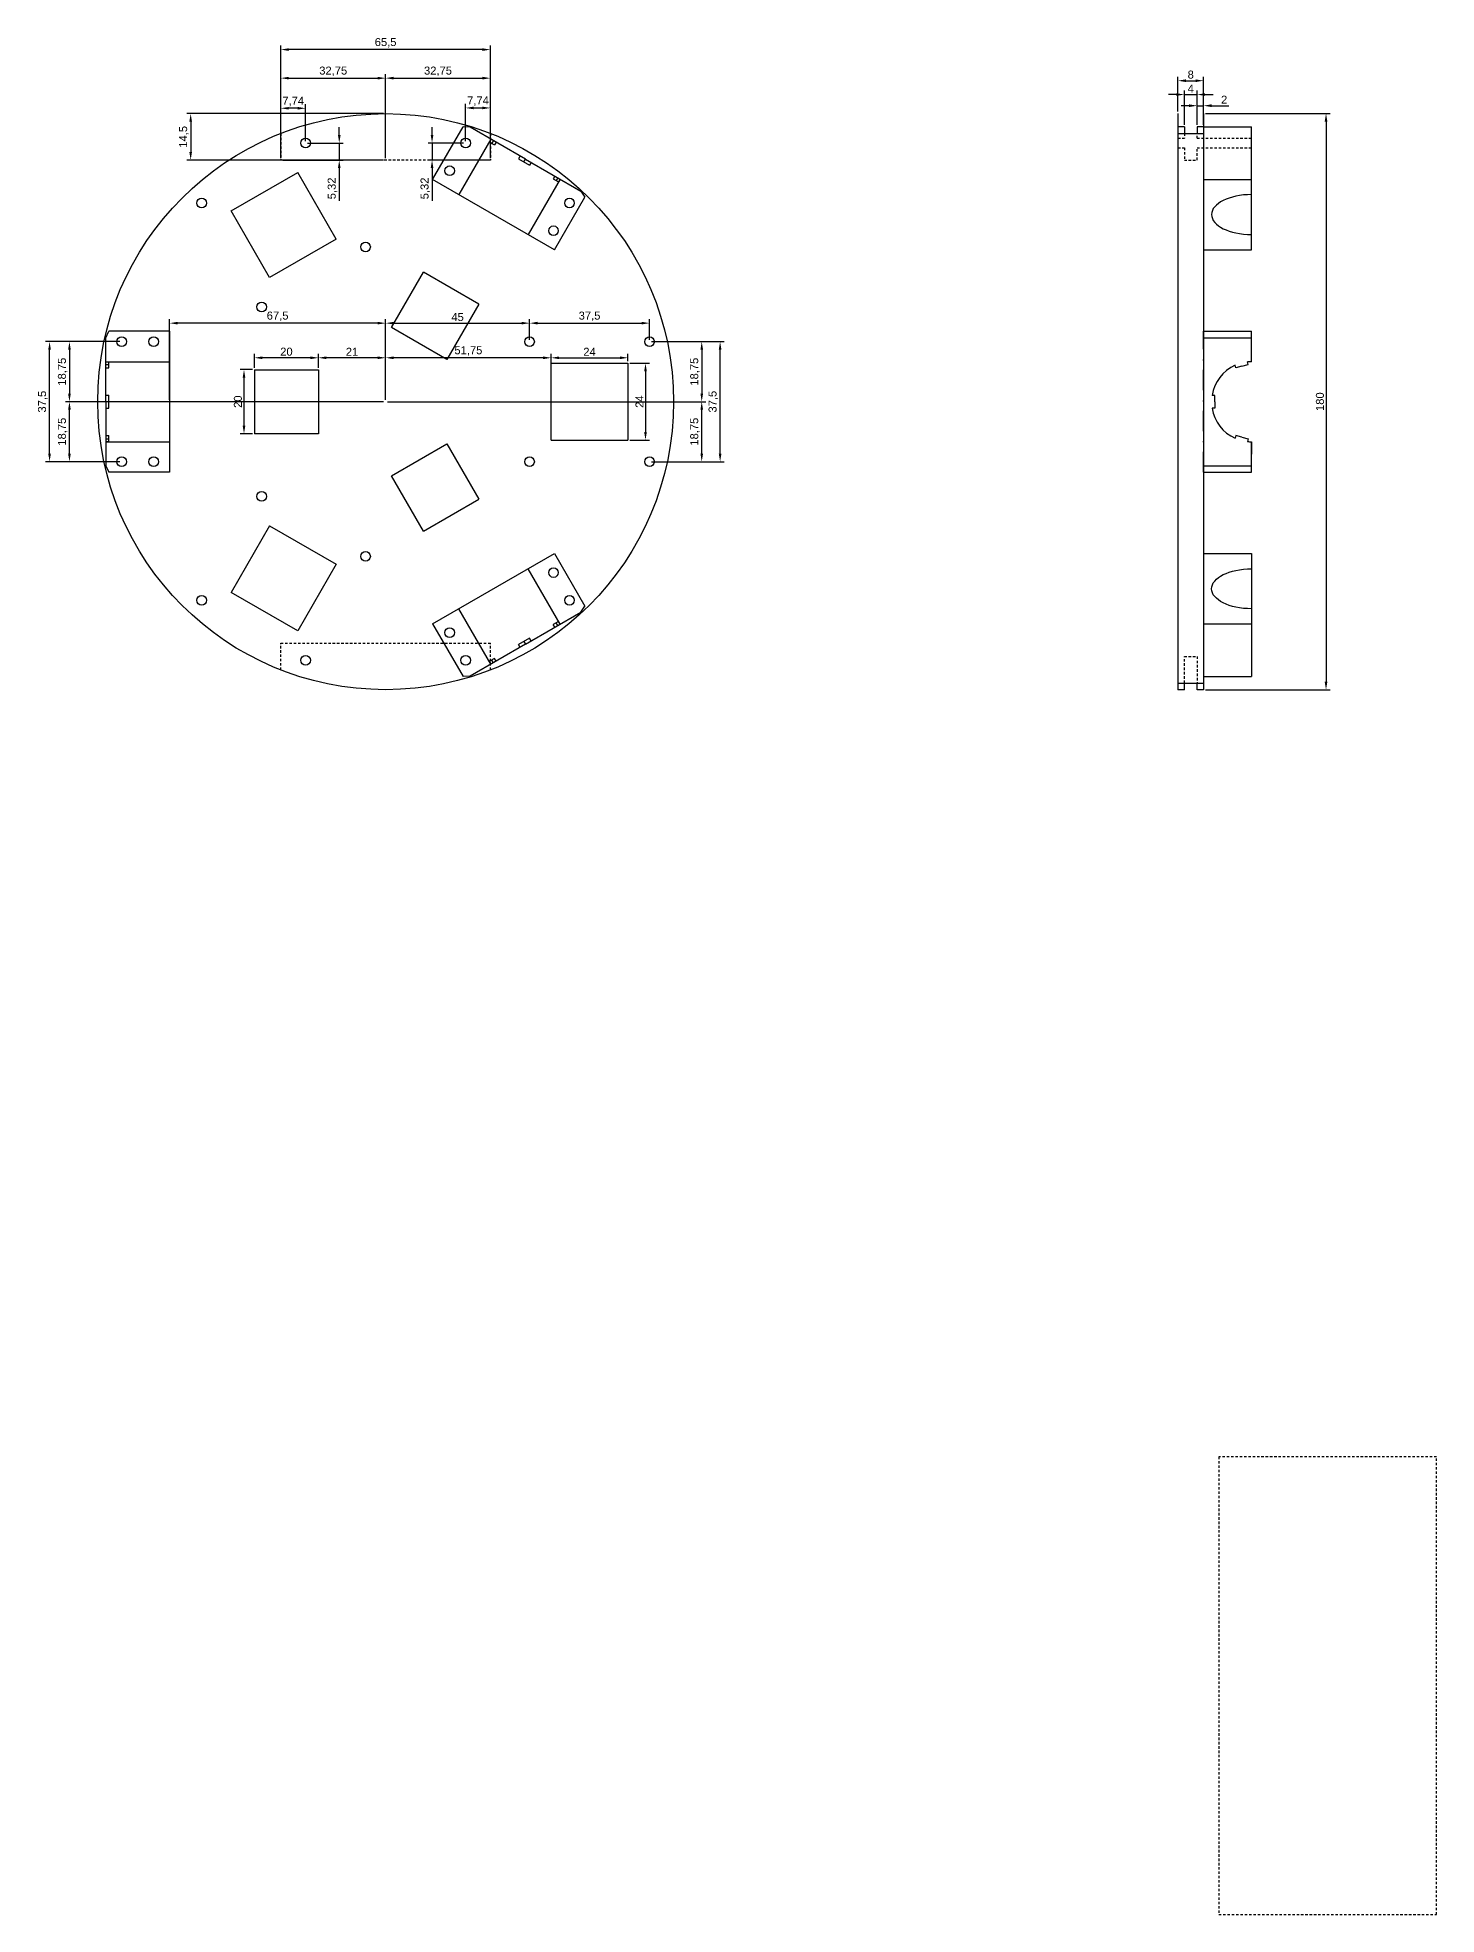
# Model space of a CAD drawing. Header units: millimetres. Extents: x 1786 to 3204, y 1791 to 2744.
# Drawn here: x 2767 to 3204, y 1791 to 2378 of the extents above; entities that cross this region are included whole.
import ezdxf

# ---------------------------------------------------------------- set-up
doc = ezdxf.new("R2010")
doc.units = ezdxf.units.MM
doc.linetypes.add('DASHDOT2', pattern=[12.7, 6.35, -3.175, 0, -3.175])
doc.linetypes.add('JIS_02_0.7', pattern=[1.35, 0.75, -0.6])
for name, color, linetype in [('corte', 140, 'JIS_02_0.7'), ('detalhe', 201, 'DASHDOT2'), ('dim', 51, 'Continuous')]:
    doc.layers.add(name, color=color, linetype=linetype)
doc.styles.get("Standard").update_dxf_attribs({"font": 'arial.ttf'})
doc.dimstyles.new('ISO-25', dxfattribs={"dimtxt": 2.5, "dimasz": 2.5, "dimexe": 1.25, "dimexo": 0.625, "dimtad": 1, "dimtxsty": 'Standard', "dimcen": 2.5, "dimadec": 0, "dimazin": 0, "dimtfac": 1, "dimtmove": 0, "dimatfit": 3, "dimfxl": 1, "dimarcsym": 0})

# ---------------------------------------------------------------- blocks, each defined once
blk = doc.blocks.new('*D16')
at = {"layer": 'Defpoints', "color": 0, "transparency": 16777216}
for p in [(3131.31, 2353.75), (3131.31, 2173.75), (3169.6, 2173.75)]:
    blk.add_point(p, dxfattribs=at)
at = {"layer": 'dim', "color": 0, "lineweight": -2, "transparency": 16777216}
for p, q in [((3131.94, 2353.75), (3170.85, 2353.75)), ((3169.6, 2351.25), (3169.6, 2176.25)), ((3131.94, 2173.75), (3170.85, 2173.75))]:
    blk.add_line(p, q, dxfattribs=at)
at = {"layer": 'dim', "color": 0, "transparency": 16777216}
for points in [[(3169.18, 2351.25), (3170.02, 2351.25), (3169.6, 2353.75)], [(3169.18, 2176.25), (3170.02, 2176.25), (3169.6, 2173.75)]]:
    blk.add_solid(points, dxfattribs=at)
at = {"layer": 'dim', "color": 0, "transparency": 16777216, "insert": (3167.7, 2263.75), "char_height": 2.5, "attachment_point": 5, "rotation": 90}
blk.add_mtext('180', dxfattribs=at)
blk = doc.blocks.new('*D17')
at = {"layer": 'Defpoints', "color": 0, "transparency": 16777216}
for p in [(3131.31, 2364.04), (3123.31, 2353.75), (3131.31, 2353.75)]:
    blk.add_point(p, dxfattribs=at)
at = {"layer": 'dim', "color": 0, "lineweight": -2, "transparency": 16777216}
for p, q in [((3123.31, 2354.37), (3123.31, 2365.29)), ((3125.81, 2364.04), (3128.81, 2364.04)), ((3131.31, 2354.37), (3131.31, 2365.29))]:
    blk.add_line(p, q, dxfattribs=at)
at = {"layer": 'dim', "color": 0, "transparency": 16777216}
for points in [[(3125.81, 2364.46), (3125.81, 2363.62), (3123.31, 2364.04)], [(3128.81, 2364.46), (3128.81, 2363.62), (3131.31, 2364.04)]]:
    blk.add_solid(points, dxfattribs=at)
at = {"layer": 'dim', "color": 0, "transparency": 16777216, "insert": (3127.31, 2365.94), "char_height": 2.5, "attachment_point": 5}
blk.add_mtext('8', dxfattribs=at)
blk = doc.blocks.new('*D35')
at = {"layer": 'Defpoints', "color": 0, "transparency": 16777216}
for p in [(2770.61, 2282.5), (2793.14, 2282.5), (2793.14, 2245)]:
    blk.add_point(p, dxfattribs=at)
at = {"layer": 'dim', "color": 0, "lineweight": -2, "transparency": 16777216}
for p, q in [((2792.52, 2282.5), (2769.36, 2282.5)), ((2770.61, 2247.5), (2770.61, 2280)), ((2792.52, 2245), (2769.36, 2245))]:
    blk.add_line(p, q, dxfattribs=at)
at = {"layer": 'dim', "color": 0, "transparency": 16777216}
for points in [[(2770.19, 2280), (2771.02, 2280), (2770.61, 2282.5)], [(2770.19, 2247.5), (2771.02, 2247.5), (2770.61, 2245)]]:
    blk.add_solid(points, dxfattribs=at)
at = {"layer": 'dim', "color": 0, "transparency": 16777216, "insert": (2768.48, 2263.75), "char_height": 2.5, "attachment_point": 5, "rotation": 90}
blk.add_mtext('37,5', dxfattribs=at)
blk = doc.blocks.new('*D36')
at = {"layer": 'Defpoints', "color": 0, "transparency": 16777216}
for p in [(2793.14, 2282.5), (2776.82, 2263.75), (2875.64, 2263.75)]:
    blk.add_point(p, dxfattribs=at)
at = {"layer": 'dim', "color": 0, "lineweight": -2, "transparency": 16777216}
for p, q in [((2792.52, 2282.5), (2775.57, 2282.5)), ((2776.82, 2280), (2776.82, 2266.25)), ((2875.02, 2263.75), (2775.57, 2263.75))]:
    blk.add_line(p, q, dxfattribs=at)
at = {"layer": 'dim', "color": 0, "transparency": 16777216}
for points in [[(2776.4, 2280), (2777.24, 2280), (2776.82, 2282.5)], [(2776.4, 2266.25), (2777.24, 2266.25), (2776.82, 2263.75)]]:
    blk.add_solid(points, dxfattribs=at)
at = {"layer": 'dim', "color": 0, "transparency": 16777216, "insert": (2774.69, 2273.12), "char_height": 2.5, "attachment_point": 5, "rotation": 90}
blk.add_mtext('18,75', dxfattribs=at)
blk = doc.blocks.new('*D37')
at = {"layer": 'Defpoints', "color": 0, "transparency": 16777216}
for p in [(2958.14, 2282.5), (2980.2, 2282.5), (2958.14, 2245)]:
    blk.add_point(p, dxfattribs=at)
at = {"layer": 'dim', "color": 0, "lineweight": -2, "transparency": 16777216}
for p, q in [((2958.77, 2282.5), (2981.45, 2282.5)), ((2980.2, 2247.5), (2980.2, 2280)), ((2958.77, 2245), (2981.45, 2245))]:
    blk.add_line(p, q, dxfattribs=at)
at = {"layer": 'dim', "color": 0, "transparency": 16777216}
for points in [[(2979.78, 2280), (2980.61, 2280), (2980.2, 2282.5)], [(2979.78, 2247.5), (2980.61, 2247.5), (2980.2, 2245)]]:
    blk.add_solid(points, dxfattribs=at)
at = {"layer": 'dim', "color": 0, "transparency": 16777216, "insert": (2978.07, 2263.75), "char_height": 2.5, "attachment_point": 5, "rotation": 90}
blk.add_mtext('37,5', dxfattribs=at)
blk = doc.blocks.new('*D38')
at = {"layer": 'Defpoints', "color": 0, "transparency": 16777216}
for p in [(2958.14, 2282.5), (2875.64, 2263.75), (2974.46, 2263.75)]:
    blk.add_point(p, dxfattribs=at)
at = {"layer": 'dim', "color": 0, "lineweight": -2, "transparency": 16777216}
for p, q in [((2958.77, 2282.5), (2975.71, 2282.5)), ((2974.46, 2280), (2974.46, 2266.25)), ((2876.27, 2263.75), (2975.71, 2263.75))]:
    blk.add_line(p, q, dxfattribs=at)
at = {"layer": 'dim', "color": 0, "transparency": 16777216}
for points in [[(2974.05, 2280), (2974.88, 2280), (2974.46, 2282.5)], [(2974.05, 2266.25), (2974.88, 2266.25), (2974.46, 2263.75)]]:
    blk.add_solid(points, dxfattribs=at)
at = {"layer": 'dim', "color": 0, "transparency": 16777216, "insert": (2972.34, 2273.12), "char_height": 2.5, "attachment_point": 5, "rotation": 90}
blk.add_mtext('18,75', dxfattribs=at)
blk = doc.blocks.new('*D39')
at = {"layer": 'Defpoints', "color": 0, "transparency": 16777216}
for p in [(2875.64, 2263.75), (2974.46, 2263.75), (2958.14, 2245)]:
    blk.add_point(p, dxfattribs=at)
at = {"layer": 'dim', "color": 0, "lineweight": -2, "transparency": 16777216}
for p, q in [((2876.27, 2263.75), (2975.71, 2263.75)), ((2974.46, 2247.5), (2974.46, 2261.25)), ((2958.77, 2245), (2975.71, 2245))]:
    blk.add_line(p, q, dxfattribs=at)
at = {"layer": 'dim', "color": 0, "transparency": 16777216}
for points in [[(2974.05, 2261.25), (2974.88, 2261.25), (2974.46, 2263.75)], [(2974.05, 2247.5), (2974.88, 2247.5), (2974.46, 2245)]]:
    blk.add_solid(points, dxfattribs=at)
at = {"layer": 'dim', "color": 0, "transparency": 16777216, "insert": (2972.34, 2254.37), "char_height": 2.5, "attachment_point": 5, "rotation": 90}
blk.add_mtext('18,75', dxfattribs=at)
blk = doc.blocks.new('*D40')
at = {"layer": 'Defpoints', "color": 0, "transparency": 16777216}
for p in [(2776.82, 2263.75), (2875.64, 2263.75), (2793.14, 2245)]:
    blk.add_point(p, dxfattribs=at)
at = {"layer": 'dim', "color": 0, "lineweight": -2, "transparency": 16777216}
for p, q in [((2875.02, 2263.75), (2775.57, 2263.75)), ((2776.82, 2247.5), (2776.82, 2261.25)), ((2792.52, 2245), (2775.57, 2245))]:
    blk.add_line(p, q, dxfattribs=at)
at = {"layer": 'dim', "color": 0, "transparency": 16777216}
for points in [[(2776.4, 2261.25), (2777.24, 2261.25), (2776.82, 2263.75)], [(2776.4, 2247.5), (2777.24, 2247.5), (2776.82, 2245)]]:
    blk.add_solid(points, dxfattribs=at)
at = {"layer": 'dim', "color": 0, "transparency": 16777216, "insert": (2774.69, 2254.37), "char_height": 2.5, "attachment_point": 5, "rotation": 90}
blk.add_mtext('18,75', dxfattribs=at)
blk = doc.blocks.new('*D52')
at = {"layer": 'Defpoints', "color": 0, "transparency": 16777216}
for p in [(2958.14, 2288.28), (2920.64, 2282.5), (2958.14, 2282.5)]:
    blk.add_point(p, dxfattribs=at)
at = {"layer": 'dim', "color": 0, "lineweight": -2, "transparency": 16777216}
for p, q in [((2920.64, 2283.12), (2920.64, 2289.53)), ((2923.14, 2288.28), (2955.64, 2288.28)), ((2958.14, 2283.12), (2958.14, 2289.53))]:
    blk.add_line(p, q, dxfattribs=at)
at = {"layer": 'dim', "color": 0, "transparency": 16777216}
for points in [[(2923.14, 2288.7), (2923.14, 2287.87), (2920.64, 2288.28)], [(2955.64, 2288.7), (2955.64, 2287.87), (2958.14, 2288.28)]]:
    blk.add_solid(points, dxfattribs=at)
at = {"layer": 'dim', "color": 0, "transparency": 16777216, "insert": (2939.39, 2290.41), "char_height": 2.5, "attachment_point": 5}
blk.add_mtext('37,5', dxfattribs=at)
blk = doc.blocks.new('*D53')
at = {"layer": 'Defpoints', "color": 0, "transparency": 16777216}
for p in [(2854.64, 2277.46), (2854.64, 2273.75), (2875.64, 2263.75)]:
    blk.add_point(p, dxfattribs=at)
at = {"layer": 'dim', "color": 0, "lineweight": -2, "transparency": 16777216}
for p, q in [((2854.64, 2274.37), (2854.64, 2278.71)), ((2873.14, 2277.46), (2857.14, 2277.46)), ((2875.64, 2264.37), (2875.64, 2278.71))]:
    blk.add_line(p, q, dxfattribs=at)
at = {"layer": 'dim', "color": 0, "transparency": 16777216}
for points in [[(2857.14, 2277.88), (2857.14, 2277.04), (2854.64, 2277.46)], [(2873.14, 2277.88), (2873.14, 2277.04), (2875.64, 2277.46)]]:
    blk.add_solid(points, dxfattribs=at)
at = {"layer": 'dim', "color": 0, "transparency": 16777216, "insert": (2865.14, 2279.34), "char_height": 2.5, "attachment_point": 5}
blk.add_mtext('21', dxfattribs=at)
blk = doc.blocks.new('*D54')
at = {"layer": 'Defpoints', "color": 0, "transparency": 16777216}
for p in [(2920.64, 2288.28), (2920.64, 2282.5), (2875.64, 2263.75)]:
    blk.add_point(p, dxfattribs=at)
at = {"layer": 'dim', "color": 0, "lineweight": -2, "transparency": 16777216}
for p, q in [((2875.64, 2264.37), (2875.64, 2289.53)), ((2878.14, 2288.28), (2918.14, 2288.28)), ((2920.64, 2283.12), (2920.64, 2289.53))]:
    blk.add_line(p, q, dxfattribs=at)
at = {"layer": 'dim', "color": 0, "transparency": 16777216}
for points in [[(2878.14, 2288.7), (2878.14, 2287.87), (2875.64, 2288.28)], [(2918.14, 2288.7), (2918.14, 2287.87), (2920.64, 2288.28)]]:
    blk.add_solid(points, dxfattribs=at)
at = {"layer": 'dim', "color": 0, "transparency": 16777216, "insert": (2898.14, 2290.18), "char_height": 2.5, "attachment_point": 5}
blk.add_mtext('45', dxfattribs=at)
blk = doc.blocks.new('*D55')
at = {"layer": 'Defpoints', "color": 0, "transparency": 16777216}
for p in [(2875.64, 2277.46), (2875.64, 2263.75), (2927.39, 2263.75)]:
    blk.add_point(p, dxfattribs=at)
at = {"layer": 'dim', "color": 0, "lineweight": -2, "transparency": 16777216}
for p, q in [((2875.64, 2264.37), (2875.64, 2278.71)), ((2924.89, 2277.46), (2878.14, 2277.46)), ((2927.39, 2264.37), (2927.39, 2278.71))]:
    blk.add_line(p, q, dxfattribs=at)
at = {"layer": 'dim', "color": 0, "transparency": 16777216}
for points in [[(2878.14, 2277.88), (2878.14, 2277.04), (2875.64, 2277.46)], [(2924.89, 2277.88), (2924.89, 2277.04), (2927.39, 2277.46)]]:
    blk.add_solid(points, dxfattribs=at)
at = {"layer": 'dim', "color": 0, "transparency": 16777216, "insert": (2901.52, 2279.59), "char_height": 2.5, "attachment_point": 5}
blk.add_mtext('51,75', dxfattribs=at)
blk = doc.blocks.new('*D56')
at = {"layer": 'Defpoints', "color": 0, "transparency": 16777216}
for p in [(2834.64, 2277.46), (2834.64, 2273.75), (2854.64, 2273.75)]:
    blk.add_point(p, dxfattribs=at)
at = {"layer": 'dim', "color": 0, "lineweight": -2, "transparency": 16777216}
for p, q in [((2834.64, 2274.37), (2834.64, 2278.71)), ((2852.14, 2277.46), (2837.14, 2277.46)), ((2854.64, 2274.37), (2854.64, 2278.71))]:
    blk.add_line(p, q, dxfattribs=at)
at = {"layer": 'dim', "color": 0, "transparency": 16777216}
for points in [[(2837.14, 2277.88), (2837.14, 2277.04), (2834.64, 2277.46)], [(2852.14, 2277.88), (2852.14, 2277.04), (2854.64, 2277.46)]]:
    blk.add_solid(points, dxfattribs=at)
at = {"layer": 'dim', "color": 0, "transparency": 16777216, "insert": (2844.64, 2279.36), "char_height": 2.5, "attachment_point": 5}
blk.add_mtext('20', dxfattribs=at)
blk = doc.blocks.new('*D57')
at = {"layer": 'Defpoints', "color": 0, "transparency": 16777216}
for p in [(2808.14, 2288.28), (2808.14, 2263.75), (2875.64, 2263.75)]:
    blk.add_point(p, dxfattribs=at)
at = {"layer": 'dim', "color": 0, "lineweight": -2, "transparency": 16777216}
for p, q in [((2808.14, 2264.37), (2808.14, 2289.53)), ((2873.14, 2288.28), (2810.64, 2288.28)), ((2875.64, 2264.37), (2875.64, 2289.53))]:
    blk.add_line(p, q, dxfattribs=at)
at = {"layer": 'dim', "color": 0, "transparency": 16777216}
for points in [[(2810.64, 2288.7), (2810.64, 2287.87), (2808.14, 2288.28)], [(2873.14, 2288.7), (2873.14, 2287.87), (2875.64, 2288.28)]]:
    blk.add_solid(points, dxfattribs=at)
at = {"layer": 'dim', "color": 0, "transparency": 16777216, "insert": (2841.89, 2290.41), "char_height": 2.5, "attachment_point": 5}
blk.add_mtext('67,5', dxfattribs=at)
blk = doc.blocks.new('*D58')
at = {"layer": 'Defpoints', "color": 0, "transparency": 16777216}
for p in [(2831.38, 2273.75), (2834.64, 2273.75), (2834.64, 2253.75)]:
    blk.add_point(p, dxfattribs=at)
at = {"layer": 'dim', "color": 0, "lineweight": -2, "transparency": 16777216}
for p, q in [((2834.02, 2273.75), (2830.13, 2273.75)), ((2831.38, 2256.25), (2831.38, 2271.25)), ((2834.02, 2253.75), (2830.13, 2253.75))]:
    blk.add_line(p, q, dxfattribs=at)
at = {"layer": 'dim', "color": 0, "transparency": 16777216}
for points in [[(2830.97, 2271.25), (2831.8, 2271.25), (2831.38, 2273.75)], [(2830.97, 2256.25), (2831.8, 2256.25), (2831.38, 2253.75)]]:
    blk.add_solid(points, dxfattribs=at)
at = {"layer": 'dim', "color": 0, "transparency": 16777216, "insert": (2829.48, 2263.75), "char_height": 2.5, "attachment_point": 5, "rotation": 90}
blk.add_mtext('20', dxfattribs=at)
blk = doc.blocks.new('*D59')
at = {"layer": 'Defpoints', "color": 0, "transparency": 16777216}
for p in [(2951.39, 2275.75), (2951.39, 2251.75), (2956.88, 2251.75)]:
    blk.add_point(p, dxfattribs=at)
at = {"layer": 'dim', "color": 0, "lineweight": -2, "transparency": 16777216}
for p, q in [((2952.02, 2275.75), (2958.13, 2275.75)), ((2956.88, 2273.25), (2956.88, 2254.25)), ((2952.02, 2251.75), (2958.13, 2251.75))]:
    blk.add_line(p, q, dxfattribs=at)
at = {"layer": 'dim', "color": 0, "transparency": 16777216}
for points in [[(2956.46, 2273.25), (2957.3, 2273.25), (2956.88, 2275.75)], [(2956.46, 2254.25), (2957.3, 2254.25), (2956.88, 2251.75)]]:
    blk.add_solid(points, dxfattribs=at)
at = {"layer": 'dim', "color": 0, "transparency": 16777216, "insert": (2955, 2263.75), "char_height": 2.5, "attachment_point": 5, "rotation": 90}
blk.add_mtext('24', dxfattribs=at)
blk = doc.blocks.new('*D60')
at = {"layer": 'Defpoints', "color": 0, "transparency": 16777216}
for p in [(2927.39, 2275.75), (2951.39, 2277.46), (2951.39, 2275.75)]:
    blk.add_point(p, dxfattribs=at)
at = {"layer": 'dim', "color": 0, "lineweight": -2, "transparency": 16777216}
for p, q in [((2927.39, 2276.37), (2927.39, 2278.71)), ((2929.89, 2277.46), (2948.89, 2277.46)), ((2951.39, 2276.37), (2951.39, 2278.71))]:
    blk.add_line(p, q, dxfattribs=at)
at = {"layer": 'dim', "color": 0, "transparency": 16777216}
for points in [[(2929.89, 2277.88), (2929.89, 2277.04), (2927.39, 2277.46)], [(2948.89, 2277.88), (2948.89, 2277.04), (2951.39, 2277.46)]]:
    blk.add_solid(points, dxfattribs=at)
at = {"layer": 'dim', "color": 0, "transparency": 16777216, "insert": (2939.39, 2279.34), "char_height": 2.5, "attachment_point": 5}
blk.add_mtext('24', dxfattribs=at)
blk = doc.blocks.new('*D61')
at = {"layer": 'Defpoints', "color": 0, "transparency": 16777216}
for p in [(2842.89, 2355.43), (2842.89, 2347.58), (2850.63, 2344.57)]:
    blk.add_point(p, dxfattribs=at)
at = {"layer": 'dim', "color": 0, "lineweight": -2, "transparency": 16777216}
for p, q in [((2842.89, 2348.2), (2842.89, 2356.68)), ((2848.13, 2355.43), (2845.39, 2355.43)), ((2850.63, 2345.19), (2850.63, 2356.68))]:
    blk.add_line(p, q, dxfattribs=at)
at = {"layer": 'dim', "color": 0, "transparency": 16777216}
for points in [[(2845.39, 2355.84), (2845.39, 2355.01), (2842.89, 2355.43)], [(2848.13, 2355.84), (2848.13, 2355.01), (2850.63, 2355.43)]]:
    blk.add_solid(points, dxfattribs=at)
at = {"layer": 'dim', "color": 0, "transparency": 16777216, "insert": (2846.76, 2357.55), "char_height": 2.5, "attachment_point": 5}
blk.add_mtext('7,74', dxfattribs=at)
blk = doc.blocks.new('*D62')
at = {"layer": 'Defpoints', "color": 0, "transparency": 16777216}
for p in [(2908.39, 2355.53), (2908.39, 2347.58), (2900.65, 2344.57)]:
    blk.add_point(p, dxfattribs=at)
at = {"layer": 'dim', "color": 0, "lineweight": -2, "transparency": 16777216}
for p, q in [((2900.65, 2345.2), (2900.65, 2356.78)), ((2903.15, 2355.53), (2905.89, 2355.53)), ((2908.39, 2348.2), (2908.39, 2356.78))]:
    blk.add_line(p, q, dxfattribs=at)
at = {"layer": 'dim', "color": 0, "transparency": 16777216}
for points in [[(2903.15, 2355.95), (2903.15, 2355.11), (2900.65, 2355.53)], [(2905.89, 2355.95), (2905.89, 2355.11), (2908.39, 2355.53)]]:
    blk.add_solid(points, dxfattribs=at)
at = {"layer": 'dim', "color": 0, "transparency": 16777216, "insert": (2904.52, 2357.65), "char_height": 2.5, "attachment_point": 5}
blk.add_mtext('7,74', dxfattribs=at)
blk = doc.blocks.new('*D63')
at = {"layer": 'Defpoints', "color": 0, "transparency": 16777216}
for p in [(2850.63, 2344.57), (2842.89, 2339.25), (2861.15, 2339.25)]:
    blk.add_point(p, dxfattribs=at)
at = {"layer": 'dim', "color": 0, "lineweight": -2, "transparency": 16777216}
for p, q in [((2861.15, 2347.07), (2861.15, 2349.57)), ((2851.26, 2344.57), (2862.4, 2344.57)), ((2861.15, 2344.57), (2861.15, 2339.25)), ((2843.52, 2339.25), (2862.4, 2339.25)), ((2861.15, 2336.75), (2861.15, 2326.53))]:
    blk.add_line(p, q, dxfattribs=at)
at = {"layer": 'dim', "color": 0, "transparency": 16777216}
for points in [[(2860.74, 2347.07), (2861.57, 2347.07), (2861.15, 2344.57)], [(2860.74, 2336.75), (2861.57, 2336.75), (2861.15, 2339.25)]]:
    blk.add_solid(points, dxfattribs=at)
at = {"layer": 'dim', "color": 0, "transparency": 16777216, "insert": (2859.02, 2330.39), "char_height": 2.5, "attachment_point": 5, "rotation": 90}
blk.add_mtext('5,32', dxfattribs=at)
blk = doc.blocks.new('*D64')
at = {"layer": 'Defpoints', "color": 0, "transparency": 16777216}
for p in [(2900.65, 2344.57), (2890.16, 2339.25), (2908.39, 2339.25)]:
    blk.add_point(p, dxfattribs=at)
at = {"layer": 'dim', "color": 0, "lineweight": -2, "transparency": 16777216}
for p, q in [((2890.16, 2347.07), (2890.16, 2349.57)), ((2900.03, 2344.57), (2888.91, 2344.57)), ((2890.16, 2344.57), (2890.16, 2339.25)), ((2907.77, 2339.25), (2888.91, 2339.25)), ((2890.16, 2336.75), (2890.16, 2326.53))]:
    blk.add_line(p, q, dxfattribs=at)
at = {"layer": 'dim', "color": 0, "transparency": 16777216}
for points in [[(2889.75, 2347.07), (2890.58, 2347.07), (2890.16, 2344.57)], [(2889.75, 2336.75), (2890.58, 2336.75), (2890.16, 2339.25)]]:
    blk.add_solid(points, dxfattribs=at)
at = {"layer": 'dim', "color": 0, "transparency": 16777216, "insert": (2888.04, 2330.39), "char_height": 2.5, "attachment_point": 5, "rotation": 90}
blk.add_mtext('5,32', dxfattribs=at)
blk = doc.blocks.new('*D65')
at = {"layer": 'Defpoints', "color": 0, "transparency": 16777216}
for p in [(2875.64, 2353.75), (2814.71, 2339.25), (2875.64, 2339.25)]:
    blk.add_point(p, dxfattribs=at)
at = {"layer": 'dim', "color": 0, "lineweight": -2, "transparency": 16777216}
for p, q in [((2875.02, 2353.75), (2813.46, 2353.75)), ((2814.71, 2351.25), (2814.71, 2341.75)), ((2875.02, 2339.25), (2813.46, 2339.25))]:
    blk.add_line(p, q, dxfattribs=at)
at = {"layer": 'dim', "color": 0, "transparency": 16777216}
for points in [[(2814.29, 2351.25), (2815.13, 2351.25), (2814.71, 2353.75)], [(2814.29, 2341.75), (2815.13, 2341.75), (2814.71, 2339.25)]]:
    blk.add_solid(points, dxfattribs=at)
at = {"layer": 'dim', "color": 0, "transparency": 16777216, "insert": (2812.58, 2346.5), "char_height": 2.5, "attachment_point": 5, "rotation": 90}
blk.add_mtext('14,5', dxfattribs=at)
blk = doc.blocks.new('*D66')
at = {"layer": 'Defpoints', "color": 0, "transparency": 16777216}
for p in [(2875.64, 2364.84), (2842.89, 2339.25), (2875.64, 2339.25)]:
    blk.add_point(p, dxfattribs=at)
at = {"layer": 'dim', "color": 0, "lineweight": -2, "transparency": 16777216}
for p, q in [((2842.89, 2339.87), (2842.89, 2366.09)), ((2845.39, 2364.84), (2873.14, 2364.84)), ((2875.64, 2339.87), (2875.64, 2366.09))]:
    blk.add_line(p, q, dxfattribs=at)
at = {"layer": 'dim', "color": 0, "transparency": 16777216}
for points in [[(2845.39, 2365.26), (2845.39, 2364.42), (2842.89, 2364.84)], [(2873.14, 2365.26), (2873.14, 2364.42), (2875.64, 2364.84)]]:
    blk.add_solid(points, dxfattribs=at)
at = {"layer": 'dim', "color": 0, "transparency": 16777216, "insert": (2859.27, 2366.97), "char_height": 2.5, "attachment_point": 5}
blk.add_mtext('32,75', dxfattribs=at)
blk = doc.blocks.new('*D67')
at = {"layer": 'Defpoints', "color": 0, "transparency": 16777216}
for p in [(2908.39, 2364.84), (2875.64, 2339.25), (2908.39, 2339.25)]:
    blk.add_point(p, dxfattribs=at)
at = {"layer": 'dim', "color": 0, "lineweight": -2, "transparency": 16777216}
for p, q in [((2875.64, 2339.87), (2875.64, 2366.09)), ((2878.14, 2364.84), (2905.89, 2364.84)), ((2908.39, 2339.87), (2908.39, 2366.09))]:
    blk.add_line(p, q, dxfattribs=at)
at = {"layer": 'dim', "color": 0, "transparency": 16777216}
for points in [[(2878.14, 2365.26), (2878.14, 2364.42), (2875.64, 2364.84)], [(2905.89, 2365.26), (2905.89, 2364.42), (2908.39, 2364.84)]]:
    blk.add_solid(points, dxfattribs=at)
at = {"layer": 'dim', "color": 0, "transparency": 16777216, "insert": (2892.02, 2366.97), "char_height": 2.5, "attachment_point": 5}
blk.add_mtext('32,75', dxfattribs=at)
blk = doc.blocks.new('*D68')
at = {"layer": 'Defpoints', "color": 0, "transparency": 16777216}
for p in [(3129.31, 2359.71), (3125.31, 2349.67), (3129.31, 2349.67)]:
    blk.add_point(p, dxfattribs=at)
at = {"layer": 'dim', "color": 0, "lineweight": -2, "transparency": 16777216}
for p, q in [((3122.81, 2359.71), (3120.31, 2359.71)), ((3125.31, 2350.29), (3125.31, 2360.96)), ((3125.31, 2359.71), (3129.31, 2359.71)), ((3129.31, 2350.29), (3129.31, 2360.96)), ((3131.81, 2359.71), (3134.31, 2359.71))]:
    blk.add_line(p, q, dxfattribs=at)
at = {"layer": 'dim', "color": 0, "transparency": 16777216}
for points in [[(3122.81, 2360.12), (3122.81, 2359.29), (3125.31, 2359.71)], [(3131.81, 2360.12), (3131.81, 2359.29), (3129.31, 2359.71)]]:
    blk.add_solid(points, dxfattribs=at)
at = {"layer": 'dim', "color": 0, "transparency": 16777216, "insert": (3127.31, 2361.58), "char_height": 2.5, "attachment_point": 5}
blk.add_mtext('4', dxfattribs=at)
blk = doc.blocks.new('*D69')
at = {"layer": 'Defpoints', "color": 0, "transparency": 16777216}
for p in [(3131.31, 2356.24), (3129.31, 2349.67), (3131.31, 2349.67)]:
    blk.add_point(p, dxfattribs=at)
at = {"layer": 'dim', "color": 0, "lineweight": -2, "transparency": 16777216}
for p, q in [((3126.81, 2356.24), (3124.31, 2356.24)), ((3129.31, 2350.29), (3129.31, 2357.49)), ((3129.31, 2356.24), (3131.31, 2356.24)), ((3131.31, 2350.29), (3131.31, 2357.49)), ((3133.81, 2356.24), (3139.22, 2356.24))]:
    blk.add_line(p, q, dxfattribs=at)
at = {"layer": 'dim', "color": 0, "transparency": 16777216}
for points in [[(3126.81, 2356.66), (3126.81, 2355.82), (3129.31, 2356.24)], [(3133.81, 2356.66), (3133.81, 2355.82), (3131.31, 2356.24)]]:
    blk.add_solid(points, dxfattribs=at)
at = {"layer": 'dim', "color": 0, "transparency": 16777216, "insert": (3137.76, 2358.12), "char_height": 2.5, "attachment_point": 5}
blk.add_mtext('2', dxfattribs=at)
blk = doc.blocks.new('*D73')
at = {"layer": 'Defpoints', "color": 0, "transparency": 16777216}
for p in [(2842.89, 2373.76), (2842.89, 2339.25), (2908.39, 2339.25)]:
    blk.add_point(p, dxfattribs=at)
at = {"layer": 'dim', "color": 0, "lineweight": -2, "transparency": 16777216}
for p, q in [((2842.89, 2339.87), (2842.89, 2375.01)), ((2905.89, 2373.76), (2845.39, 2373.76)), ((2908.39, 2339.87), (2908.39, 2375.01))]:
    blk.add_line(p, q, dxfattribs=at)
at = {"layer": 'dim', "color": 0, "transparency": 16777216}
for points in [[(2845.39, 2374.18), (2845.39, 2373.34), (2842.89, 2373.76)], [(2905.89, 2374.18), (2905.89, 2373.34), (2908.39, 2373.76)]]:
    blk.add_solid(points, dxfattribs=at)
at = {"layer": 'dim', "color": 0, "transparency": 16777216, "insert": (2875.64, 2375.89), "char_height": 2.5, "attachment_point": 5}
blk.add_mtext('65,5', dxfattribs=at)

msp = doc.modelspace()

# ---------------------------------------------------------------- linework, layer by layer
for p, q in [((3123.31, 2353.748), (3123.31, 2173.748)), ((3131.31, 2353.748), (3131.31, 2173.748)), ((2890.34, 2333.205), (2899.84, 2349.66)), ((2902.072, 2349.526), (2899.84, 2349.66)), ((2919.393, 2339.526), (2902.072, 2349.526)), ((3125.31, 2349.67), (3123.31, 2349.67)), ((3123.31, 2347.578), (3131.31, 2347.578)), ((3125.31, 2349.67), (3125.31, 2347.578)), ((3131.31, 2349.67), (3129.31, 2349.67)), ((3129.31, 2349.67), (3129.31, 2347.578)), ((3131.31, 2349.67), (3146.31, 2349.67)), ((3146.31, 2311.215), (3146.31, 2349.67)), ((2908.567, 2345.776), (2898.567, 2328.455)), ((2908.623, 2345.744), (2908.123, 2344.878)), ((2908.123, 2344.878), (2909.721, 2343.955)), ((2909.325, 2345.339), (2908.825, 2344.473)), ((2910.221, 2344.821), (2909.721, 2343.955)), ((2917.661, 2340.526), (2917.161, 2339.66)), ((2827.376, 2323.349), (2848.161, 2335.349)), ((2860.161, 2314.564), (2848.161, 2335.349)), ((2917.161, 2339.66), (2920.625, 2337.66)), ((2918.893, 2338.66), (2919.393, 2339.526)), ((2919.393, 2339.526), (2936.713, 2329.526)), ((2921.125, 2338.526), (2920.625, 2337.66)), ((2928.564, 2334.23), (2928.064, 2333.364)), ((2928.445, 2311.205), (2890.34, 2333.205)), ((2930.218, 2333.276), (2920.218, 2315.955)), ((2928.064, 2333.364), (2929.663, 2332.442)), ((2929.461, 2333.713), (2928.961, 2332.847)), ((2930.163, 2333.308), (2929.663, 2332.442)), ((2936.713, 2329.526), (2937.945, 2327.66)), ((3131.31, 2333.215), (3146.31, 2333.215)), ((2839.376, 2302.564), (2827.376, 2323.349)), ((2928.445, 2311.205), (2937.945, 2327.66)), ((2860.161, 2314.564), (2839.376, 2302.564)), ((3131.31, 2311.215), (3146.31, 2311.215)), ((2877.483, 2286.935), (2887.483, 2304.255)), ((2904.803, 2294.255), (2887.483, 2304.255)), ((2904.803, 2294.255), (2894.803, 2276.935)), ((2788.143, 2283.748), (2789.143, 2285.748)), ((2788.143, 2263.748), (2788.143, 2283.748)), ((2808.143, 2285.748), (2789.143, 2285.748)), ((2808.143, 2285.748), (2808.143, 2241.748)), ((2894.803, 2276.935), (2877.483, 2286.935)), ((3131.31, 2285.728), (3146.31, 2285.728)), ((3131.31, 2283.748), (3146.31, 2283.748)), ((3146.31, 2276.228), (3146.31, 2285.728)), ((2788.143, 2276.248), (2808.143, 2276.248)), ((2788.143, 2276.185), (2789.143, 2276.185)), ((2789.143, 2274.339), (2789.143, 2276.185)), ((2927.392, 2275.748), (2951.392, 2275.748)), ((2927.392, 2251.748), (2927.392, 2275.748)), ((2951.392, 2275.748), (2951.392, 2251.748)), ((3145.266, 2275.354), (3145.048, 2276.165)), ((2788.143, 2275.374), (2789.143, 2275.374)), ((2788.143, 2274.339), (2789.143, 2274.339)), ((2834.643, 2273.748), (2834.643, 2253.748)), ((2834.643, 2273.748), (2854.643, 2273.748)), ((2854.643, 2273.748), (2854.643, 2253.748)), ((3141.402, 2274.319), (3141.185, 2275.129)), ((3143.334, 2274.837), (3141.402, 2274.319)), ((3143.334, 2274.837), (3145.266, 2275.354)), ((2788.143, 2265.748), (2789.143, 2265.748)), ((2789.143, 2261.748), (2789.143, 2265.748)), ((3134.81, 2265.728), (3133.971, 2265.728)), ((3134.81, 2263.728), (3134.81, 2265.728)), ((2789.143, 2263.748), (2788.143, 2263.748)), ((2788.143, 2263.748), (2788.143, 2243.748)), ((2788.143, 2261.748), (2789.143, 2261.748)), ((3134.81, 2261.728), (3133.971, 2261.728)), ((3134.81, 2263.728), (3134.81, 2261.728)), ((2788.143, 2253.158), (2789.143, 2253.158)), ((2788.143, 2252.123), (2789.143, 2252.123)), ((2789.143, 2251.312), (2789.143, 2253.158)), ((2854.643, 2253.748), (2834.643, 2253.748)), ((3141.402, 2253.138), (3141.185, 2252.328)), ((3143.334, 2252.62), (3141.402, 2253.138)), ((3143.334, 2252.62), (3145.266, 2252.103)), ((3145.266, 2252.103), (3145.048, 2251.292)), ((2788.143, 2251.312), (2789.143, 2251.312)), ((2788.143, 2251.248), (2808.143, 2251.248)), ((2877.483, 2240.562), (2894.803, 2250.562)), ((2894.803, 2250.562), (2904.803, 2233.241)), ((2927.392, 2251.748), (2951.392, 2251.748)), ((3146.31, 2241.728), (3146.31, 2251.228)), ((3146.31, 2251.228), (3146.31, 2247.328)), ((2788.143, 2243.748), (2789.143, 2241.748)), ((2808.143, 2241.748), (2789.143, 2241.748)), ((2887.483, 2223.241), (2877.483, 2240.562)), ((3131.31, 2243.748), (3146.31, 2243.748)), ((3131.31, 2241.728), (3146.31, 2241.728)), ((2887.483, 2223.241), (2904.803, 2233.241)), ((2839.376, 2224.932), (2827.376, 2204.148)), ((2839.376, 2224.932), (2860.161, 2212.932)), ((2860.161, 2212.932), (2848.161, 2192.148)), ((2890.34, 2194.292), (2928.445, 2216.292)), ((2930.218, 2194.221), (2920.218, 2211.542)), ((2928.445, 2216.292), (2937.945, 2199.837)), ((3131.31, 2216.282), (3146.31, 2216.282)), ((3146.31, 2216.282), (3146.31, 2177.827)), ((2848.161, 2192.148), (2827.376, 2204.148)), ((2936.713, 2197.971), (2937.945, 2199.837)), ((2890.34, 2194.292), (2899.84, 2177.837)), ((2908.567, 2181.721), (2898.567, 2199.042)), ((2919.393, 2187.971), (2936.713, 2197.971)), ((2929.663, 2195.055), (2928.064, 2194.133)), ((2928.564, 2193.266), (2928.064, 2194.133)), ((2929.461, 2193.784), (2928.961, 2194.65)), ((2930.163, 2194.189), (2929.663, 2195.055)), ((3131.31, 2194.282), (3146.31, 2194.282)), ((2919.393, 2187.971), (2902.072, 2177.971)), ((2920.625, 2189.837), (2917.161, 2187.837)), ((2917.661, 2186.971), (2917.161, 2187.837)), ((2918.893, 2188.837), (2919.393, 2187.971)), ((2921.125, 2188.971), (2920.625, 2189.837)), ((2909.721, 2183.542), (2908.123, 2182.619)), ((2908.623, 2181.753), (2908.123, 2182.619)), ((2909.325, 2182.158), (2908.825, 2183.024)), ((2910.221, 2182.676), (2909.721, 2183.542)), ((2902.072, 2177.971), (2899.84, 2177.837)), ((3131.31, 2177.827), (3146.31, 2177.827)), ((3123.31, 2175.84), (3131.31, 2175.84)), ((3125.31, 2173.748), (3123.31, 2173.748)), ((3125.31, 2173.748), (3125.31, 2175.84)), ((3129.31, 2173.748), (3129.31, 2175.84)), ((3131.31, 2173.748), (3129.31, 2173.748))]:
    msp.add_line(p, q)
for centre, radius in [((2875.643, 2263.748), 90), ((2850.631, 2344.57), 1.5), ((2900.653, 2344.572), 1.5), ((2895.653, 2335.911), 1.5), ((2818.155, 2325.82), 1.5), ((2933.133, 2325.819), 1.5), ((2928.133, 2317.159), 1.5), ((2869.381, 2312.094), 1.5), ((2836.905, 2293.344), 1.5), ((2793.143, 2282.501), 1.5), ((2803.143, 2282.501), 1.5), ((2920.642, 2282.498), 1.5), ((2958.142, 2282.498), 1.5), ((2793.143, 2244.996), 1.5), ((2803.143, 2244.996), 1.5), ((2920.642, 2244.998), 1.5), ((2958.142, 2244.998), 1.5), ((2836.905, 2234.153), 1.5), ((2869.381, 2215.403), 1.5), ((2928.133, 2210.338), 1.5), ((2818.155, 2201.677), 1.5), ((2933.133, 2201.678), 1.5), ((2895.653, 2191.585), 1.5), ((2850.631, 2182.927), 1.5), ((2900.653, 2182.925), 1.5)]:
    msp.add_circle(centre, radius)
for start, end in [(90, 95.793104), (114.206896, 170.793104), (189.206896, 245.793104), (264.206896, 270)]:
    msp.add_arc((3146.31, 2263.728), 12.5, start, end)
msp.add_ellipse((3146.31, 2322.215), major_axis=(-12.5, 0), ratio=0.4992017, start_param=4.712389, end_param=7.8539816)
at = {"extrusion": (0, 0, -1)}
msp.add_ellipse((3146.31, 2205.282), major_axis=(-12.5, 0), ratio=0.4992017, start_param=4.712389, end_param=7.8539816, dxfattribs=at)
at = {"layer": 'corte'}
for p, q in [((2842.893, 2347.578), (2842.893, 2339.248)), ((2908.393, 2347.578), (2908.393, 2339.248)), ((3123.31, 2346.072), (3125.31, 2346.072)), ((3125.31, 2347.578), (3125.31, 2346.072)), ((3129.31, 2346.072), (3129.31, 2347.578)), ((3129.31, 2346.072), (3146.31, 2346.072)), ((3123.31, 2343.072), (3125.31, 2343.072)), ((3125.31, 2343.072), (3125.31, 2339.248)), ((3129.31, 2339.248), (3129.31, 2343.072)), ((3129.31, 2343.072), (3146.31, 2343.072)), ((2908.393, 2339.248), (2842.893, 2339.248)), ((3125.31, 2339.248), (3129.31, 2339.248)), ((2842.893, 2188.248), (2908.393, 2188.248)), ((2842.893, 2179.919), (2842.893, 2188.248)), ((2908.393, 2179.919), (2908.393, 2188.248)), ((3125.31, 2175.84), (3125.31, 2184.17)), ((3125.31, 2184.17), (3129.31, 2184.17)), ((3129.31, 2184.17), (3129.31, 2175.84)), ((3136.125, 1934.047), (3136.125, 1791.047)), ((3204.125, 1934.047), (3136.125, 1934.047)), ((3204.125, 1791.047), (3204.125, 1934.047)), ((3136.125, 1791.047), (3204.125, 1791.047))]:
    msp.add_line(p, q, dxfattribs=at)
at = {"layer": 'detalhe'}
msp.add_line((3131.31, 2241.728), (3131.31, 2285.728), dxfattribs=at)

# ---------------------------------------------------------------- dimensions: what is measured, and where the dimension line sits
at = {"layer": 'dim'}
for base, p1, p2, picture, middle in [((2842.893, 2373.761), (2908.393, 2339.248), (2842.893, 2339.248), '*D73', (2875.643, 2375.889)), ((2875.643, 2364.841), (2842.893, 2339.248), (2875.643, 2339.248), '*D66', (2859.268, 2366.968)), ((2908.393, 2364.841), (2875.643, 2339.248), (2908.393, 2339.248), '*D67', (2892.018, 2366.968)), ((3131.31, 2364.041), (3123.31, 2353.748), (3131.31, 2353.748), '*D17', (3127.31, 2365.942)), ((2842.893, 2355.427), (2850.631, 2344.57), (2842.893, 2347.578), '*D61', (2846.762, 2357.549)), ((2908.393, 2355.53), (2900.653, 2344.572), (2908.393, 2347.578), '*D62', (2904.523, 2357.652)), ((3129.31, 2359.706), (3125.31, 2349.67), (3129.31, 2349.67), '*D68', (3127.31, 2361.581)), ((3131.31, 2356.239), (3129.31, 2349.67), (3131.31, 2349.67), '*D69', (3137.763, 2358.119)), ((2808.143, 2288.283), (2875.643, 2263.748), (2808.143, 2263.748), '*D57', (2841.893, 2290.411)), ((2920.642, 2288.283), (2875.643, 2263.748), (2920.642, 2282.498), '*D54', (2898.142, 2290.18)), ((2958.142, 2288.283), (2920.642, 2282.498), (2958.142, 2282.498), '*D52', (2939.392, 2290.411)), ((2834.643, 2277.459), (2854.643, 2273.748), (2834.643, 2273.748), '*D56', (2844.643, 2279.36)), ((2854.643, 2277.459), (2875.643, 2263.748), (2854.643, 2273.748), '*D53', (2865.143, 2279.339)), ((2875.643, 2277.459), (2927.392, 2263.748), (2875.643, 2263.748), '*D55', (2901.517, 2279.586)), ((2951.392, 2277.459), (2927.392, 2275.748), (2951.392, 2275.748), '*D60', (2939.392, 2279.339))]:
    dim = msp.add_linear_dim(base=base, p1=p1, p2=p2, dimstyle='ISO-25', dxfattribs=at)
    dim.commit()
    dim.dimension.update_dxf_attribs({"geometry": picture, "text_midpoint": middle})
for base, p1, p2, picture, middle in [((2814.709, 2339.248), (2875.643, 2353.748), (2875.643, 2339.248), '*D65', (2812.581, 2346.498)), ((3169.599, 2173.748), (3131.31, 2353.748), (3131.31, 2173.748), '*D16', (3167.698, 2263.748)), ((2861.152, 2339.248), (2850.631, 2344.57), (2842.893, 2339.248), '*D63', (2859.025, 2330.389)), ((2890.163, 2339.248), (2900.653, 2344.572), (2908.393, 2339.248), '*D64', (2888.036, 2330.389)), ((2770.6065, 2282.5009), (2793.1428, 2244.9961), (2793.1428, 2282.5009), '*D35', (2768.4791, 2263.7485)), ((2776.82, 2263.748), (2793.143, 2282.501), (2875.643, 2263.748), '*D36', (2774.692, 2273.125)), ((2974.464, 2263.748), (2958.142, 2282.498), (2875.643, 2263.748), '*D38', (2972.336, 2273.123)), ((2980.197, 2282.498), (2958.142, 2244.998), (2958.142, 2282.498), '*D37', (2978.07, 2263.748)), ((2956.881, 2251.748), (2951.392, 2275.748), (2951.392, 2251.748), '*D59', (2955.001, 2263.748)), ((2831.384, 2273.748), (2834.643, 2253.748), (2834.643, 2273.748), '*D58', (2829.482, 2263.748)), ((2776.82, 2263.748), (2793.143, 2244.996), (2875.643, 2263.748), '*D40', (2774.692, 2254.372)), ((2974.464, 2263.748), (2958.142, 2244.998), (2875.643, 2263.748), '*D39', (2972.336, 2254.373))]:
    dim = msp.add_linear_dim(base=base, p1=p1, p2=p2, angle=90, dimstyle='ISO-25', dxfattribs=at)
    dim.commit()
    dim.dimension.update_dxf_attribs({"geometry": picture, "text_midpoint": middle})

doc.saveas('drawing.dxf')
